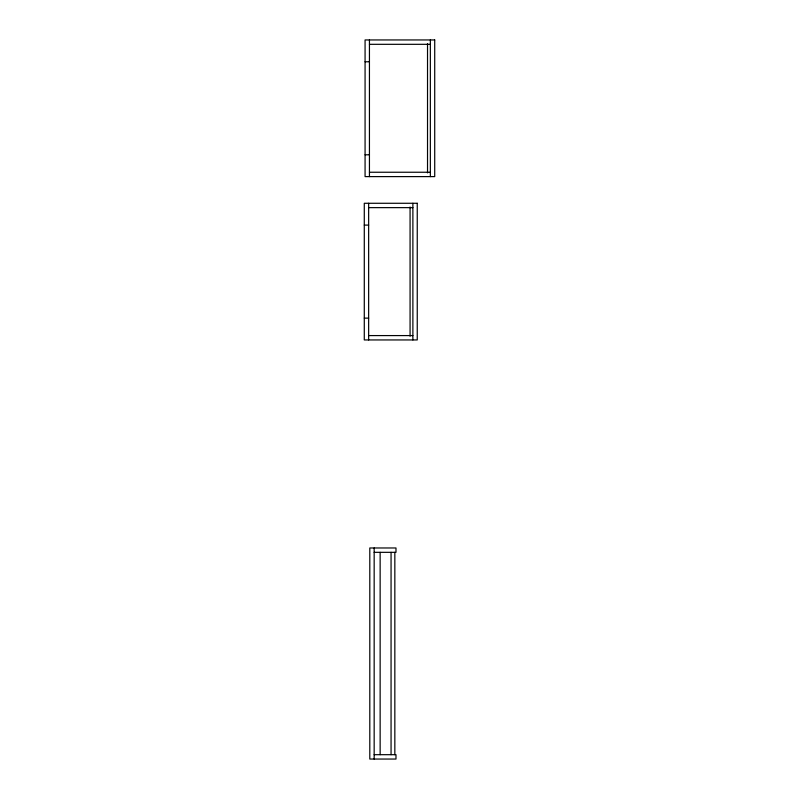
<?xml version="1.0" encoding="UTF-8"?>
<svg xmlns="http://www.w3.org/2000/svg" width="799" height="799" viewBox="0 0 799 799"><rect width="100%" height="100%" fill="white"/><g stroke="black" fill="none" stroke-linecap="round" stroke-linejoin="round"><path stroke-width="1.2" d="M369.438 44.315L430.351 44.315M365.073 61.773L369.438 61.773M365.073 154.796L369.438 154.796M369.438 172.244L430.351 172.244M368.649 207.64L412.883 207.64M364.284 225.098L368.649 225.098M364.284 318.122L368.649 318.122M368.649 335.58L412.883 335.58M374.162 552.329L395.984 552.329L395.984 547.974L369.797 547.974L369.797 759.05L395.984 759.05L395.984 754.685L374.162 754.685M430.351 39.95L430.351 176.609M427.525 43.675L427.525 172.884M412.883 203.276L412.883 339.945M410.077 207.011L410.077 336.219M394.836 552.329L394.836 754.685M391.061 552.329L391.061 754.685M380.144 552.329L380.144 754.685M374.162 547.974L374.162 759.05M369.438 39.95L369.438 176.609M368.649 203.276L368.649 339.945M434.716 39.95L365.073 39.95L365.073 176.609L434.716 176.609L434.716 39.95M417.248 203.276L364.284 203.276L364.284 339.945L417.248 339.945L417.248 203.276"/></g></svg>
